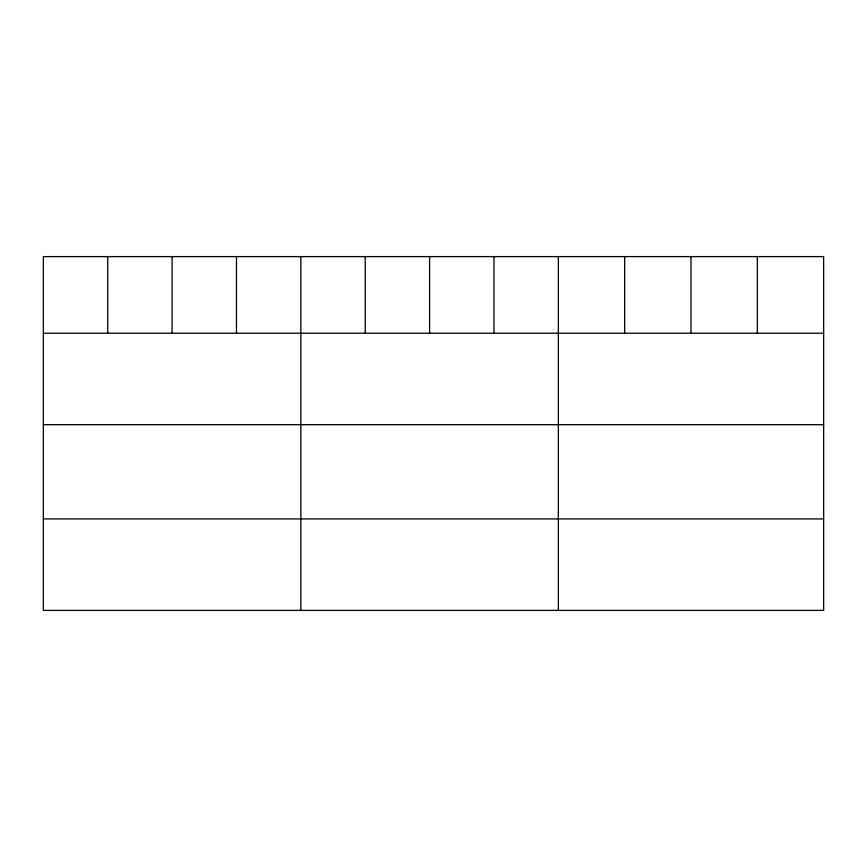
<?xml version="1.0" encoding="UTF-8"?>
<svg xmlns="http://www.w3.org/2000/svg" width="867" height="867" viewBox="0 0 867 867"><rect width="100%" height="100%" fill="white"/><g stroke="black" fill="none" stroke-linecap="round" stroke-linejoin="round"><path stroke-width="1.3" d="M823.65 333.221L823.65 610.39L43.35 610.39L43.35 256.61L823.65 256.61L823.65 333.221L43.35 333.221M43.35 424.689L823.65 424.689M43.35 518.921L823.65 518.921M757.324 256.61L757.324 333.221M690.999 256.61L690.999 333.221M624.673 256.61L624.673 333.221M558.348 256.61L558.348 610.39M493.973 256.61L493.973 333.221M429.598 256.61L429.598 333.221M365.224 256.61L365.224 333.221M300.849 256.61L300.849 610.39M236.474 256.61L236.474 333.221M172.1 256.61L172.1 333.221M107.725 256.61L107.725 333.221"/></g></svg>
